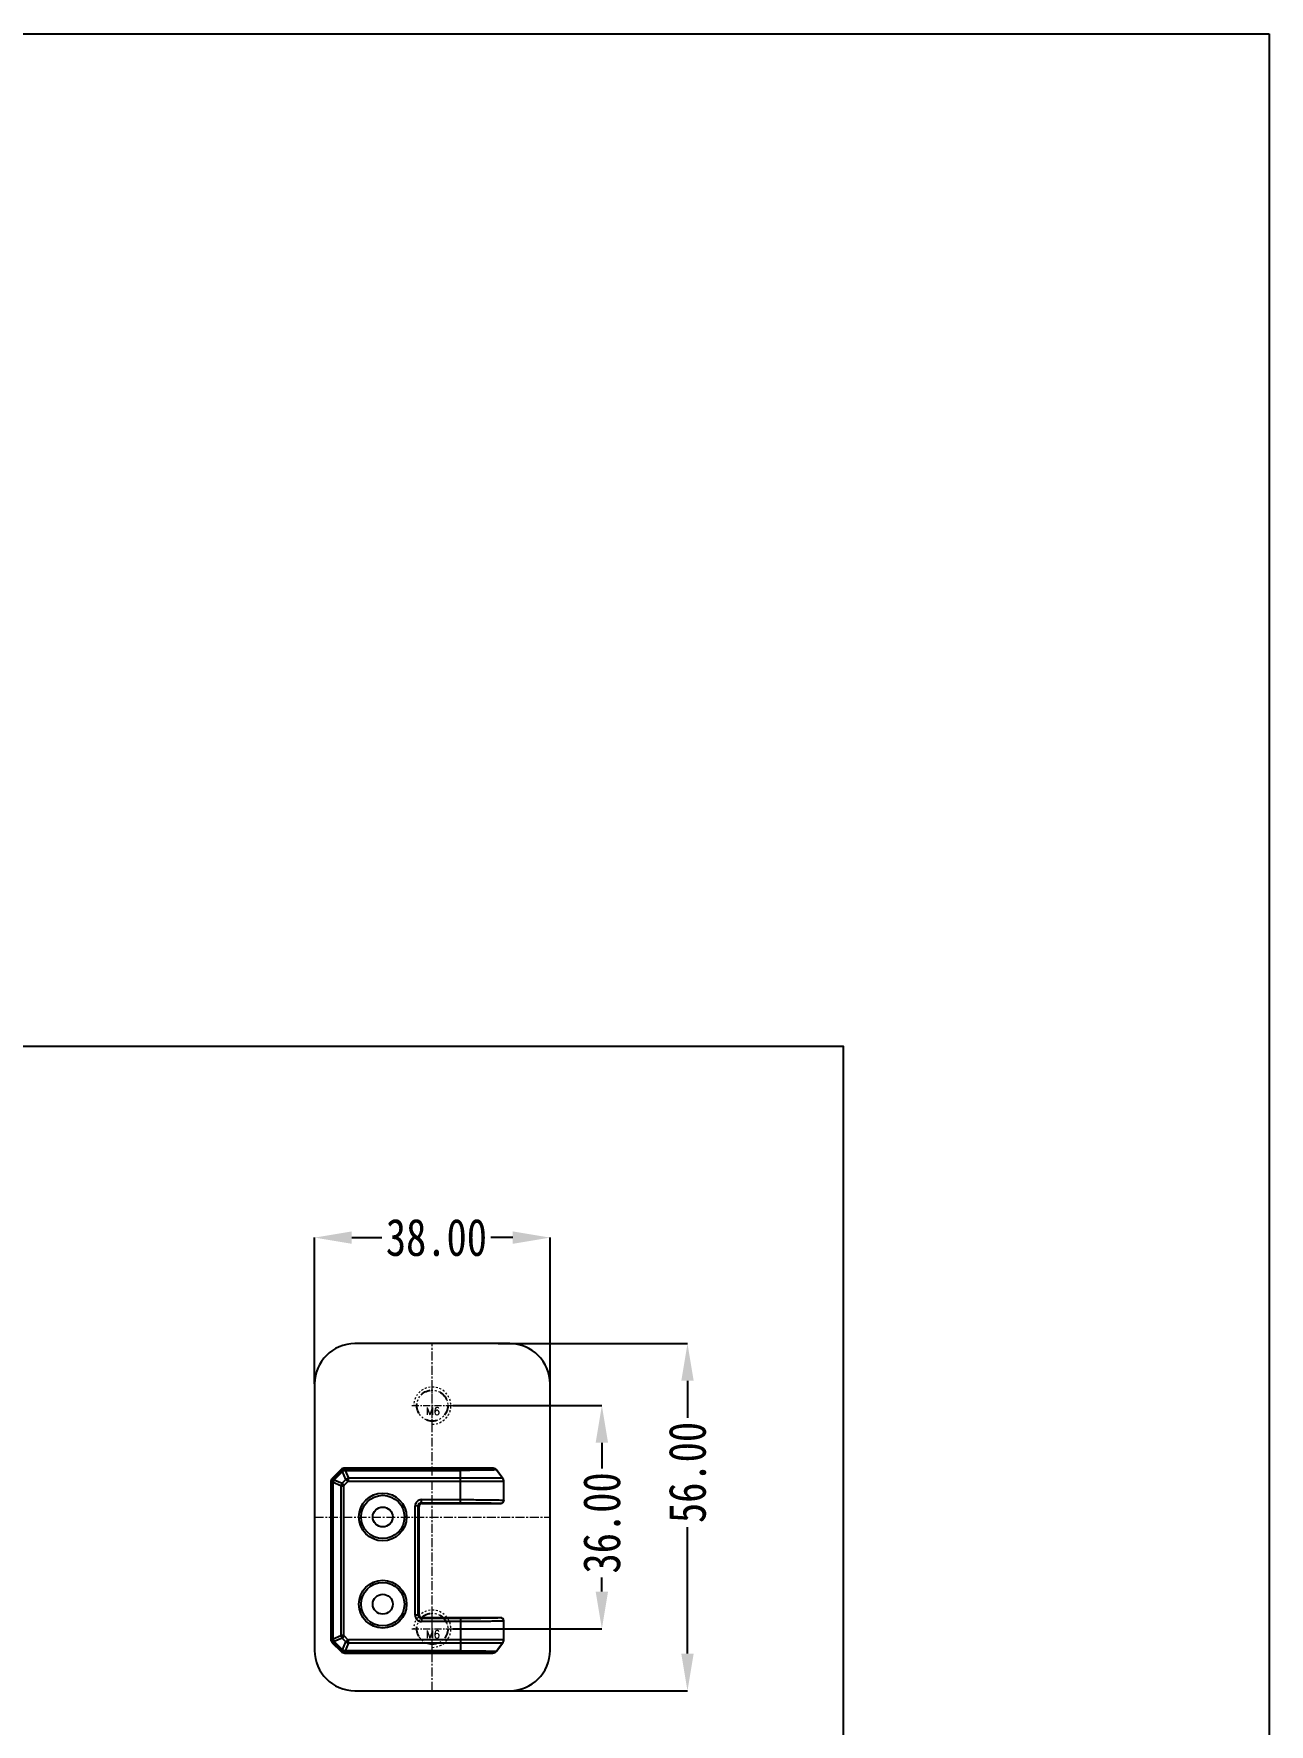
# Model space of a CAD drawing. Header units: millimetres. Extents: x -174 to 1895, y -261 to 458.
# Drawn here: x 1695.6 to 1895, y 185 to 457.7 of the extents above; entities that cross this region are included whole.
import ezdxf

# ---------------------------------------------------------------- set-up
doc = ezdxf.new("R2010")
doc.units = ezdxf.units.MM
doc.header["$LTSCALE"] = 16.335
doc.header["$PDMODE"] = 3
doc.header["$PDSIZE"] = 0.3125
doc.linetypes.add('CENTER', pattern=[0.6, 0.375, -0.075, 0.075, -0.075])
doc.linetypes.add('HIDDEN', pattern=[0.2, 0.1, -0.1])
doc.layers.get('0').update_dxf_attribs({"linetype": 'CONTINUOUS'})
doc.layers.get('Defpoints').update_dxf_attribs({"linetype": 'CONTINUOUS'})
doc.layers.add('center', color=1, linetype='CENTER', lineweight=9)
doc.layers.add('screw', color=33, linetype='CONTINUOUS', lineweight=13)
doc.layers.add('DEFAULT_2', color=8, linetype='HIDDEN')
doc.styles.get("Standard").update_dxf_attribs({"font": 'txt', "width": 0.8})
doc.styles.add('TXT', font='txt.shx', dxfattribs={"bigfont": 'gbcbig.shx'})
doc.dimstyles.get("Standard").update_dxf_attribs({"dimtxt": 0.15625, "dimasz": 0.1875, "dimexe": 0.125, "dimexo": 0.0625, "dimtad": 0, "dimtih": 1, "dimtoh": 1, "dimdsep": 46, "dimtxsty": 'Standard', "dimcen": 0.09, "dimadec": 0, "dimazin": 0, "dimtp": 0.01, "dimtm": 0.01, "dimtfac": 1, "dimtofl": 0, "dimtmove": 0, "dimatfit": 3, "dimfxl": 0, "dimtolj": 1, "dimarcsym": 0})

# ---------------------------------------------------------------- blocks, each defined once
blk = doc.blocks.new('screw_m6_g')
at = {"layer": 'screw', "color": 1, "linetype": 'CENTER', "ltscale": 0.186593}
for p, q in [((0, -3.3), (0, 3.3)), ((-3.3, 0), (3.3, 0))]:
    blk.add_line(p, q, dxfattribs=at)
at = {"layer": 'screw', "linetype": 'HIDDEN', "ltscale": 0.186593}
blk.add_circle((0, 0), 2.5, dxfattribs=at)
at = {"layer": 'screw', "color": 92, "linetype": 'HIDDEN', "ltscale": 0.186593}
blk.add_arc((0, 0), 3, 270, 180, dxfattribs=at)
at = {"layer": 'screw', "color": 6, "style": 'TXT'}
blk.add_text('M6', height=1.2, dxfattribs=at).set_placement((-1.02, -1.5))
blk = doc.blocks.new('*D84')
at = {"color": 6, "lineweight": -2}
for p, q in [((1770.54, 246.43), (1801.08, 246.43)), ((1801.08, 240.43), (1801.08, 234.44)), ((1801.08, 196.42), (1801.08, 216.84)), ((1770.54, 190.42), (1801.08, 190.42))]:
    blk.add_line(p, q, dxfattribs=at)
at = {"color": 6}
for points in [[(1800.08, 240.43), (1802.08, 240.43), (1801.08, 246.43)], [(1800.08, 196.42), (1802.08, 196.42), (1801.08, 190.42)]]:
    blk.add_solid(points, dxfattribs=at)
at = {"layer": 'Defpoints', "color": 0}
for p in [(1770.54, 246.43), (1770.54, 190.42), (1801.08, 190.42)]:
    blk.add_point(p, dxfattribs=at)
at = {"color": 4, "insert": (1801.08, 225.64), "char_height": 6, "attachment_point": 5, "rotation": 90}
blk.add_mtext('\\A1;56.00', dxfattribs=at)
blk = doc.blocks.new('*D85')
at = {"color": 6, "lineweight": -2}
for p, q in [((1740.89, 239.93), (1740.89, 263.53)), ((1746.89, 263.53), (1751.76, 263.53)), ((1772.89, 263.53), (1769.36, 263.53)), ((1778.89, 239.93), (1778.89, 263.53))]:
    blk.add_line(p, q, dxfattribs=at)
at = {"color": 6}
for points in [[(1746.89, 264.53), (1746.89, 262.53), (1740.89, 263.53)], [(1772.89, 264.53), (1772.89, 262.53), (1778.89, 263.53)]]:
    blk.add_solid(points, dxfattribs=at)
at = {"layer": 'Defpoints', "color": 0}
for p in [(1740.89, 263.53), (1740.89, 239.93), (1778.89, 239.93)]:
    blk.add_point(p, dxfattribs=at)
at = {"color": 4, "insert": (1760.56, 263.53), "char_height": 6, "attachment_point": 5}
blk.add_mtext('\\A1;38.00', dxfattribs=at)
blk = doc.blocks.new('*D86')
at = {"color": 6, "lineweight": -2}
for p, q in [((1763.19, 236.43), (1787.26, 236.43)), ((1787.26, 230.43), (1787.26, 226.3)), ((1787.26, 206.42), (1787.26, 208.7)), ((1763.19, 200.42), (1787.26, 200.42))]:
    blk.add_line(p, q, dxfattribs=at)
at = {"color": 6}
for points in [[(1786.26, 230.43), (1788.26, 230.43), (1787.26, 236.43)], [(1786.26, 206.42), (1788.26, 206.42), (1787.26, 200.42)]]:
    blk.add_solid(points, dxfattribs=at)
at = {"layer": 'Defpoints', "color": 0}
for p in [(1763.19, 236.43), (1763.19, 200.42), (1787.26, 200.42)]:
    blk.add_point(p, dxfattribs=at)
at = {"color": 4, "insert": (1787.26, 217.5), "char_height": 6, "attachment_point": 5, "rotation": 90}
blk.add_mtext('\\A1;36.00', dxfattribs=at)

msp = doc.modelspace()

# ---------------------------------------------------------------- linework, layer by layer
at = {"color": 7, "linetype": 'Continuous'}
for p, q in [((1772.394, 246.425), (1747.394, 246.425)), ((1740.894, 239.925), (1740.894, 196.925)), ((1778.894, 196.925), (1778.894, 239.925)), ((1745.778, 226.345), (1745.778, 226.25)), ((1769.661, 226.345), (1745.778, 226.345)), ((1743.507, 224.074), (1743.507, 198.776)), ((1743.507, 224.074), (1743.602, 224.074)), ((1743.602, 224.025), (1743.602, 198.825)), ((1743.602, 224.025), (1743.871, 224.025)), ((1745.177, 226.096), (1743.756, 224.674)), ((1743.756, 224.674), (1743.823, 224.608)), ((1743.759, 224.025), (1743.759, 198.825)), ((1745.21, 225.995), (1743.857, 224.642)), ((1743.857, 224.642), (1744.047, 224.452)), ((1743.871, 198.825), (1743.871, 224.025)), ((1745.147, 223.497), (1743.871, 224.025)), ((1745.321, 225.883), (1743.969, 224.53)), ((1744.047, 224.452), (1745.4, 225.804)), ((1744.047, 224.452), (1745.324, 223.923)), ((1745.177, 226.096), (1745.244, 226.029)), ((1745.21, 225.995), (1745.4, 225.804)), ((1745.929, 224.528), (1745.324, 223.923)), ((1745.665, 223.582), (1745.324, 223.923)), ((1745.929, 224.528), (1745.4, 225.804)), ((1746.27, 224.187), (1745.665, 223.582)), ((1745.827, 226.25), (1745.826, 225.981)), ((1764.457, 226.092), (1745.826, 226.092)), ((1745.826, 225.981), (1746.355, 224.704)), ((1745.826, 225.981), (1764.457, 225.981)), ((1764.457, 226.25), (1745.827, 226.25)), ((1745.929, 224.528), (1746.27, 224.187)), ((1746.355, 224.222), (1746.355, 224.704)), ((1771.239, 224.704), (1746.355, 224.704)), ((1746.355, 224.222), (1771.419, 224.222)), ((1764.457, 220.757), (1764.457, 226.092)), ((1771.291, 224.674), (1770.264, 226.043)), ((1771.425, 221.162), (1771.425, 224.222)), ((1771.441, 221.146), (1771.441, 224.222)), ((1745.147, 223.497), (1745.147, 199.354)), ((1745.147, 223.497), (1745.63, 223.497)), ((1745.63, 199.354), (1745.63, 223.497)), ((1758.139, 220.757), (1758.139, 221.26)), ((1758.139, 221.26), (1764.457, 221.26)), ((1771.425, 221.162), (1771.441, 221.146)), ((1757.135, 202.595), (1757.135, 220.255)), ((1757.637, 220.255), (1757.135, 220.255)), ((1757.637, 202.595), (1757.637, 220.255)), ((1757.637, 220.255), (1757.751, 220.141)), ((1757.751, 202.709), (1757.751, 220.141)), ((1758.139, 220.757), (1764.457, 220.757)), ((1758.139, 220.757), (1758.254, 220.643)), ((1758.254, 220.643), (1770.939, 220.643)), ((1770.923, 220.66), (1770.939, 220.643)), ((1757.637, 202.595), (1757.135, 202.595)), ((1757.637, 202.595), (1757.751, 202.709)), ((1758.139, 202.093), (1758.254, 202.207)), ((1758.139, 202.093), (1758.139, 201.59)), ((1764.457, 202.093), (1758.139, 202.093)), ((1770.939, 202.207), (1758.254, 202.207)), ((1764.457, 202.093), (1764.457, 196.758)), ((1770.939, 202.207), (1770.923, 202.191)), ((1743.871, 198.825), (1745.147, 199.354)), ((1745.63, 199.354), (1745.147, 199.354)), ((1745.324, 198.927), (1745.665, 199.268)), ((1745.665, 199.268), (1746.27, 198.663)), ((1764.457, 201.59), (1758.139, 201.59)), ((1771.419, 198.628), (1771.419, 201.688)), ((1771.441, 201.705), (1771.425, 201.688)), ((1771.441, 198.628), (1771.441, 201.705)), ((1743.507, 198.776), (1743.602, 198.776)), ((1743.602, 198.825), (1743.871, 198.825)), ((1743.756, 198.176), (1743.823, 198.243)), ((1743.756, 198.176), (1745.177, 196.754)), ((1743.857, 198.208), (1744.047, 198.398)), ((1743.857, 198.208), (1745.21, 196.856)), ((1743.969, 198.32), (1745.321, 196.967)), ((1745.324, 198.927), (1744.047, 198.398)), ((1745.4, 197.046), (1744.047, 198.398)), ((1745.177, 196.754), (1745.244, 196.821)), ((1745.21, 196.856), (1745.4, 197.046)), ((1745.324, 198.927), (1745.929, 198.322)), ((1745.4, 197.046), (1745.929, 198.322)), ((1745.778, 196.506), (1745.778, 196.6)), ((1745.778, 196.506), (1769.661, 196.506)), ((1746.355, 198.146), (1745.826, 196.869)), ((1745.827, 196.6), (1745.826, 196.869)), ((1764.457, 196.869), (1745.826, 196.869)), ((1745.826, 196.758), (1764.457, 196.758)), ((1745.827, 196.6), (1764.457, 196.6)), ((1746.27, 198.663), (1745.929, 198.322)), ((1746.355, 198.146), (1746.355, 198.628)), ((1771.419, 198.628), (1746.355, 198.628)), ((1746.355, 198.146), (1771.239, 198.146)), ((1770.264, 196.807), (1771.291, 198.176)), ((1747.394, 190.425), (1772.394, 190.425))]:
    msp.add_line(p, q, dxfattribs=at)
for points in [[(-173.858, 457.734), (1894.972, 457.734), (1894.972, -81.662), (-173.858, -81.662)], [(1556.804, 294.44), (1826.225, 294.44), (1826.225, 36.285), (1556.804, 36.285)]]:
    msp.add_lwpolyline(points, close=True)
for centre, radius in [((1751.894, 218.46), 3.851), ((1751.894, 218.46), 3.495), ((1751.894, 218.46), 1.608), ((1751.894, 204.39), 3.851), ((1751.894, 204.39), 3.495), ((1751.894, 204.39), 1.608)]:
    msp.add_circle(centre, radius, dxfattribs=at)
for centre, radius, start, end in [((1747.394, 239.925), 6.5, 90, 180), ((1772.394, 239.925), 6.5, 0, 90), ((1745.778, 225.495), 0.849, 90, 135), ((1744.357, 224.074), 0.849, 135, 180), ((1744.357, 224.073), 0.756, 134.99154, 180.00836), ((1725.406, 224.025), 18.196, 0.00071, 0.15356), ((1702.977, 224.025), 40.782, 0.0001, 0.15311), ((1730.99, 237.509), 18.197, 314.84638, 314.99922), ((1746.025, 223.579), 2.2, 162.22415, 168.29214), ((1715.128, 253.371), 40.786, 314.84688, 314.99985), ((1745.887, 223.244), 2.201, 146.70929, 152.77426), ((1732.343, 238.861), 18.196, 315.0007, 315.15356), ((1745.779, 225.495), 0.756, 89.99166, 135.00849), ((1716.484, 254.721), 40.782, 315.00009, 315.15311), ((1746.608, 223.965), 2.2, 117.22416, 123.29214), ((1746.273, 223.826), 2.201, 101.70929, 107.77426), ((1745.827, 266.879), 40.786, 269.84688, 269.99985), ((1745.827, 244.447), 18.197, 269.84638, 269.99922), ((1770.688, 224.222), 0.754, 0, 36.8699), ((1758.139, 220.255), 1.005, 89.99687, 180.00313), ((1770.922, 221.162), 0.503, 270.02749, 359.97251), ((1758.139, 220.255), 0.502, 89.9722, 180.0278), ((1758.139, 202.595), 1.005, 179.99687, 270.00313), ((1758.139, 202.595), 0.502, 179.9722, 270.0278), ((1770.922, 201.688), 0.503, 0.02749, 89.97251), ((1747.394, 196.925), 6.5, 180, 270), ((1744.357, 198.776), 0.849, 180, 225), ((1744.357, 198.777), 0.756, 179.99166, 225.00849), ((1725.405, 198.825), 18.197, 359.84638, 359.99922), ((1702.973, 198.825), 40.786, 359.84688, 359.99985), ((1730.991, 185.341), 18.196, 45.0007, 45.15356), ((1746.026, 199.272), 2.201, 191.70929, 197.77426), ((1715.131, 169.482), 40.782, 45.00009, 45.15311), ((1745.886, 199.606), 2.2, 207.22416, 213.29214), ((1745.778, 197.355), 0.849, 225, 270), ((1732.342, 183.988), 18.197, 44.84638, 44.99922), ((1745.779, 197.356), 0.756, 224.99154, 270.00836), ((1716.481, 168.127), 40.786, 44.84688, 44.99985), ((1746.608, 198.886), 2.201, 236.70929, 242.77426), ((1746.273, 199.023), 2.2, 252.22415, 258.29214), ((1745.827, 155.975), 40.782, 90.0001, 90.15311), ((1745.827, 178.404), 18.196, 90.00071, 90.15356), ((1770.688, 198.628), 0.754, 323.1301, 0), ((1772.394, 196.925), 6.5, 270, 0)]:
    msp.add_arc(centre, radius, start, end, dxfattribs=at)
for centre, major_axis, start_param, end_param in [((1770.939, 221.146), (-0.355, 0.355), 2.3563468, 3.9268385), ((1758.254, 220.141), (-0.355, 0.355), -0.7852459, 0.7852459), ((1758.254, 202.71), (-0.355, -0.355), -0.7852459, 0.7852459), ((1770.939, 201.704), (0.355, 0.355), -0.7852459, 0.7852459)]:
    msp.add_ellipse(centre, major_axis=major_axis, ratio=0.9996955, start_param=start_param, end_param=end_param, dxfattribs=at)
for points, knots in [([(1769.661, 226.345), (1769.776, 226.345), (1770.009, 226.287), (1770.195, 226.135), (1770.264, 226.043)], [0, 0, 0, 0, 0.4999754, 1, 1, 1, 1]), ([(1743.602, 224.074), (1743.602, 224.08), (1743.617, 224.095), (1743.669, 224.117), (1743.72, 224.128), (1743.759, 224.134)], [0, 0, 0, 0, 0.1163218, 0.3169354, 1, 1, 1, 1]), ([(1743.621, 224.245), (1743.625, 224.246), (1743.639, 224.241), (1743.669, 224.236), (1743.717, 224.225), (1743.754, 224.217), (1743.775, 224.212)], [0, 0, 0, 0, 0.0743893, 0.2706234, 0.5827118, 1, 1, 1, 1]), ([(1743.715, 224.472), (1743.718, 224.469), (1743.731, 224.463), (1743.755, 224.445), (1743.797, 224.419), (1743.829, 224.399), (1743.848, 224.387)], [0, 0, 0, 0, 0.0743797, 0.2706148, 0.5827078, 1, 1, 1, 1]), ([(1743.775, 224.212), (1743.787, 224.215), (1743.839, 224.228), (1743.89, 224.238), (1743.93, 224.244)], [0, 0, 0, 0, 0.236885, 1, 1, 1, 1]), ([(1743.823, 224.608), (1743.819, 224.602), (1743.819, 224.582), (1743.84, 224.529), (1743.869, 224.486), (1743.892, 224.453)], [0, 0, 0, 0, 0.1162579, 0.3168669, 1, 1, 1, 1]), ([(1743.935, 224.255), (1743.927, 224.266), (1743.896, 224.309), (1743.867, 224.353), (1743.848, 224.387)], [0, 0, 0, 0, 0.2615546, 1, 1, 1, 1]), ([(1745.244, 226.029), (1745.249, 226.033), (1745.27, 226.033), (1745.323, 226.012), (1745.366, 225.983), (1745.398, 225.96)], [0, 0, 0, 0, 0.1163218, 0.3169354, 1, 1, 1, 1]), ([(1745.379, 226.136), (1745.382, 226.134), (1745.389, 226.121), (1745.407, 226.096), (1745.432, 226.055), (1745.453, 226.023), (1745.465, 226.004)], [0, 0, 0, 0, 0.0743786, 0.2706132, 0.5827061, 1, 1, 1, 1]), ([(1745.465, 226.004), (1745.475, 225.998), (1745.521, 225.97), (1745.564, 225.941), (1745.597, 225.917)], [0, 0, 0, 0, 0.2368912, 1, 1, 1, 1]), ([(1745.606, 226.23), (1745.606, 226.226), (1745.611, 226.212), (1745.615, 226.183), (1745.627, 226.135), (1745.635, 226.098), (1745.64, 226.077)], [0, 0, 0, 0, 0.0743888, 0.2706219, 0.5827097, 1, 1, 1, 1]), ([(1745.608, 225.922), (1745.61, 225.935), (1745.619, 225.987), (1745.63, 226.039), (1745.64, 226.077)], [0, 0, 0, 0, 0.2615631, 1, 1, 1, 1]), ([(1745.778, 226.25), (1745.771, 226.249), (1745.757, 226.235), (1745.735, 226.182), (1745.724, 226.131), (1745.718, 226.092)], [0, 0, 0, 0, 0.1162579, 0.3168669, 1, 1, 1, 1]), ([(1764.457, 226.25), (1764.455, 226.246), (1764.457, 226.232), (1764.455, 226.201), (1764.457, 226.152), (1764.457, 226.114), (1764.457, 226.092)], [0, 0, 0, 0, 0.0743609, 0.2705966, 0.5827095, 1, 1, 1, 1]), ([(1769.389, 226.307), (1769.121, 226.296), (1768.465, 226.28), (1766.821, 226.255), (1765.445, 226.25), (1764.457, 226.25)], [0, 0, 0, 0, 0.1632933, 0.3986384, 1, 1, 1, 1]), ([(1769.315, 226.139), (1768.621, 226.12), (1767.001, 226.099), (1765.382, 226.092), (1764.457, 226.092)], [0, 0, 0, 0, 0.4287103, 1, 1, 1, 1]), ([(1769.635, 226.03), (1768.917, 226.008), (1767.191, 225.989), (1765.465, 225.981), (1764.457, 225.981)], [0, 0, 0, 0, 0.4157753, 1, 1, 1, 1]), ([(1769.757, 226.154), (1769.725, 226.153), (1769.577, 226.147), (1769.43, 226.142), (1769.315, 226.139)], [0, 0, 0, 0, 0.219284, 1, 1, 1, 1]), ([(1769.993, 226.043), (1769.967, 226.042), (1769.848, 226.036), (1769.728, 226.032), (1769.635, 226.03)], [0, 0, 0, 0, 0.2159932, 1, 1, 1, 1]), ([(1770.05, 226.17), (1770.03, 226.169), (1769.933, 226.162), (1769.835, 226.157), (1769.757, 226.154)], [0, 0, 0, 0, 0.2002695, 1, 1, 1, 1]), ([(1770.218, 226.056), (1770.203, 226.055), (1770.128, 226.049), (1770.053, 226.045), (1769.993, 226.043)], [0, 0, 0, 0, 0.1930384, 1, 1, 1, 1]), ([(1770.077, 226.164), (1770.075, 226.165), (1770.066, 226.168), (1770.056, 226.171), (1770.05, 226.17)], [0, 0, 0, 0, 0.3109563, 1, 1, 1, 1]), ([(1764.457, 221.26), (1765.276, 221.26), (1766.811, 221.255), (1768.636, 221.24), (1769.874, 221.219), (1770.564, 221.204), (1771.059, 221.186), (1771.323, 221.173), (1771.419, 221.162)], [0, 0, 0, 0, 0.3528588, 0.6612761, 0.7863164, 0.8863986, 0.9583715, 1, 1, 1, 1]), ([(1771.419, 221.162), (1771.419, 221.034), (1771.313, 220.769), (1771.049, 220.66), (1770.922, 220.66)], [0, 0, 0, 0, 0.5018031, 1, 1, 1, 1]), ([(1764.457, 220.757), (1765.218, 220.757), (1766.644, 220.753), (1768.339, 220.737), (1769.489, 220.717), (1770.129, 220.701), (1770.589, 220.683), (1770.834, 220.67), (1770.923, 220.66)], [0, 0, 0, 0, 0.3529728, 0.6614446, 0.7864761, 0.8865212, 0.9584286, 1, 1, 1, 1]), ([(1770.923, 202.191), (1770.834, 202.18), (1770.589, 202.167), (1770.129, 202.149), (1769.489, 202.133), (1768.339, 202.113), (1766.643, 202.097), (1765.218, 202.093), (1764.457, 202.093)], [0, 0, 0, 0, 0.0415939, 0.113521, 0.2135864, 0.3386199, 0.6470582, 1, 1, 1, 1]), ([(1771.419, 201.688), (1771.419, 201.816), (1771.313, 202.081), (1771.049, 202.19), (1770.922, 202.191)], [0, 0, 0, 0, 0.5018031, 1, 1, 1, 1]), ([(1771.419, 201.688), (1771.323, 201.677), (1771.059, 201.664), (1770.564, 201.646), (1769.874, 201.631), (1768.636, 201.611), (1766.811, 201.595), (1765.276, 201.59), (1764.457, 201.59)], [0, 0, 0, 0, 0.0416363, 0.1136267, 0.2137276, 0.3387707, 0.6471612, 1, 1, 1, 1]), ([(1743.602, 198.776), (1743.602, 198.77), (1743.617, 198.755), (1743.669, 198.733), (1743.72, 198.722), (1743.759, 198.716)], [0, 0, 0, 0, 0.1162579, 0.3168669, 1, 1, 1, 1]), ([(1743.621, 198.605), (1743.625, 198.604), (1743.639, 198.609), (1743.669, 198.614), (1743.717, 198.625), (1743.754, 198.633), (1743.775, 198.638)], [0, 0, 0, 0, 0.0743888, 0.2706219, 0.5827097, 1, 1, 1, 1]), ([(1743.715, 198.378), (1743.718, 198.381), (1743.731, 198.387), (1743.755, 198.405), (1743.797, 198.431), (1743.829, 198.451), (1743.848, 198.463)], [0, 0, 0, 0, 0.0743786, 0.2706132, 0.5827061, 1, 1, 1, 1]), ([(1743.93, 198.606), (1743.917, 198.608), (1743.865, 198.617), (1743.813, 198.628), (1743.775, 198.638)], [0, 0, 0, 0, 0.2615631, 1, 1, 1, 1]), ([(1743.823, 198.243), (1743.819, 198.248), (1743.819, 198.268), (1743.84, 198.321), (1743.869, 198.365), (1743.892, 198.397)], [0, 0, 0, 0, 0.1163218, 0.3169354, 1, 1, 1, 1]), ([(1743.848, 198.463), (1743.854, 198.474), (1743.881, 198.519), (1743.911, 198.563), (1743.935, 198.595)], [0, 0, 0, 0, 0.2368912, 1, 1, 1, 1]), ([(1745.244, 196.821), (1745.249, 196.817), (1745.27, 196.817), (1745.323, 196.838), (1745.366, 196.867), (1745.398, 196.89)], [0, 0, 0, 0, 0.1162579, 0.3168669, 1, 1, 1, 1]), ([(1745.379, 196.714), (1745.383, 196.716), (1745.389, 196.729), (1745.407, 196.754), (1745.432, 196.796), (1745.453, 196.828), (1745.465, 196.846)], [0, 0, 0, 0, 0.0743797, 0.2706148, 0.5827078, 1, 1, 1, 1]), ([(1745.597, 196.933), (1745.586, 196.925), (1745.543, 196.894), (1745.498, 196.866), (1745.465, 196.846)], [0, 0, 0, 0, 0.2615546, 1, 1, 1, 1]), ([(1745.606, 196.62), (1745.606, 196.624), (1745.611, 196.638), (1745.615, 196.667), (1745.627, 196.715), (1745.635, 196.752), (1745.64, 196.774)], [0, 0, 0, 0, 0.0743893, 0.2706234, 0.5827118, 1, 1, 1, 1]), ([(1745.64, 196.774), (1745.636, 196.786), (1745.624, 196.837), (1745.614, 196.889), (1745.608, 196.929)], [0, 0, 0, 0, 0.236885, 1, 1, 1, 1]), ([(1745.778, 196.6), (1745.771, 196.601), (1745.757, 196.615), (1745.735, 196.668), (1745.724, 196.719), (1745.718, 196.758)], [0, 0, 0, 0, 0.1163218, 0.3169354, 1, 1, 1, 1]), ([(1764.457, 196.6), (1764.455, 196.604), (1764.457, 196.619), (1764.455, 196.649), (1764.457, 196.698), (1764.457, 196.736), (1764.457, 196.758)], [0, 0, 0, 0, 0.0743608, 0.2705964, 0.5827092, 1, 1, 1, 1]), ([(1764.457, 196.869), (1765.465, 196.869), (1767.191, 196.861), (1768.917, 196.842), (1769.635, 196.82)], [0, 0, 0, 0, 0.5842278, 1, 1, 1, 1]), ([(1764.457, 196.758), (1765.382, 196.758), (1767.001, 196.751), (1768.621, 196.73), (1769.315, 196.711)], [0, 0, 0, 0, 0.5712895, 1, 1, 1, 1]), ([(1764.457, 196.6), (1765.445, 196.6), (1766.821, 196.595), (1768.465, 196.57), (1769.121, 196.554), (1769.389, 196.543)], [0, 0, 0, 0, 0.6013631, 0.8367079, 1, 1, 1, 1]), ([(1769.315, 196.711), (1769.356, 196.71), (1769.504, 196.706), (1769.651, 196.7), (1769.757, 196.696)], [0, 0, 0, 0, 0.280287, 1, 1, 1, 1]), ([(1769.635, 196.82), (1769.668, 196.819), (1769.788, 196.816), (1769.907, 196.811), (1769.993, 196.807)], [0, 0, 0, 0, 0.2836397, 1, 1, 1, 1]), ([(1770.264, 196.807), (1770.195, 196.715), (1770.009, 196.563), (1769.776, 196.506), (1769.661, 196.506)], [0, 0, 0, 0, 0.5000246, 1, 1, 1, 1]), ([(1769.757, 196.696), (1769.786, 196.695), (1769.884, 196.69), (1769.982, 196.685), (1770.05, 196.68)], [0, 0, 0, 0, 0.299253, 1, 1, 1, 1]), ([(1769.993, 196.807), (1770.005, 196.807), (1770.05, 196.805), (1770.095, 196.802), (1770.128, 196.8)], [0, 0, 0, 0, 0.2757331, 1, 1, 1, 1]), ([(1770.128, 196.8), (1770.136, 196.8), (1770.166, 196.798), (1770.196, 196.796), (1770.218, 196.794)], [0, 0, 0, 0, 0.2823726, 1, 1, 1, 1])]:
    msp.add_open_spline(points, degree=3, knots=knots, dxfattribs=at)
for points in [[(1743.775, 224.212), (1743.765, 224.188), (1743.759, 224.161), (1743.759, 224.134)], [(1743.848, 224.387), (1743.815, 224.333), (1743.79, 224.273), (1743.775, 224.212)], [(1743.892, 224.453), (1743.873, 224.435), (1743.858, 224.412), (1743.848, 224.387)], [(1745.324, 223.923), (1745.239, 223.794), (1745.179, 223.647), (1745.147, 223.497)], [(1745.465, 226.004), (1745.44, 225.994), (1745.417, 225.979), (1745.398, 225.96)], [(1745.64, 226.077), (1745.578, 226.061), (1745.519, 226.036), (1745.465, 226.004)], [(1745.718, 226.092), (1745.691, 226.092), (1745.664, 226.087), (1745.64, 226.076)], [(1746.355, 224.704), (1746.205, 224.673), (1746.057, 224.612), (1745.929, 224.528)], [(1746.355, 224.222), (1746.324, 224.222), (1746.292, 224.208), (1746.27, 224.187)], [(1745.665, 223.582), (1745.643, 223.56), (1745.63, 223.527), (1745.63, 223.497)], [(1745.147, 199.354), (1745.179, 199.203), (1745.24, 199.056), (1745.324, 198.927)], [(1745.63, 199.354), (1745.63, 199.323), (1745.643, 199.29), (1745.665, 199.268)], [(1743.759, 198.716), (1743.759, 198.689), (1743.765, 198.663), (1743.775, 198.638)], [(1743.775, 198.638), (1743.791, 198.577), (1743.815, 198.517), (1743.848, 198.463)], [(1743.848, 198.463), (1743.858, 198.439), (1743.873, 198.415), (1743.892, 198.397)], [(1745.398, 196.89), (1745.417, 196.871), (1745.44, 196.856), (1745.465, 196.846)], [(1745.465, 196.846), (1745.519, 196.814), (1745.578, 196.789), (1745.64, 196.774)], [(1745.64, 196.774), (1745.664, 196.764), (1745.691, 196.758), (1745.718, 196.758)], [(1745.929, 198.322), (1746.057, 198.238), (1746.205, 198.177), (1746.355, 198.146)], [(1746.27, 198.663), (1746.292, 198.642), (1746.324, 198.628), (1746.355, 198.628)]]:
    msp.add_open_spline(points, degree=3, dxfattribs=at)
at = {"layer": 'center', "color": 1, "linetype": 'CENTER', "ltscale": 0.236351}
for p, q in [((1759.894, 190.425), (1759.894, 246.425)), ((1740.894, 218.425), (1778.894, 218.425))]:
    msp.add_line(p, q, dxfattribs=at)
at = {"layer": 'DEFAULT_2', "color": 8, "linetype": 'HIDDEN'}
for p, q in [((1769.661, 226.345), (1769.661, 226.322)), ((1770.568, 225.6), (1770.243, 226.033)), ((1770.264, 226.043), (1770.251, 226.033)), ((1770.575, 225.6), (1770.251, 226.033)), ((1771.239, 224.704), (1770.568, 225.6)), ((1771.245, 224.704), (1770.575, 225.6)), ((1771.291, 224.674), (1771.277, 224.664)), ((1771.441, 224.222), (1771.425, 224.222)), ((1771.419, 221.162), (1771.425, 221.162)), ((1771.425, 201.688), (1771.419, 201.688)), ((1769.661, 196.506), (1769.661, 196.528)), ((1770.243, 196.817), (1770.583, 197.27)), ((1770.251, 196.817), (1770.59, 197.27)), ((1770.264, 196.807), (1770.251, 196.817)), ((1770.583, 197.27), (1771.239, 198.146)), ((1770.59, 197.27), (1771.245, 198.146)), ((1771.291, 198.176), (1771.277, 198.186)), ((1771.441, 198.628), (1771.425, 198.628))]:
    msp.add_line(p, q, dxfattribs=at)
for centre in [(1759.894, 236.425), (1759.894, 200.425)]:
    msp.add_circle(centre, 2.5, dxfattribs=at)
for centre, radius, start, end in [((1769.667, 225.607), 0.715, 79.7988, 90.47836), ((1769.66, 225.573), 0.75, 53.83162, 79.76121), ((1770.695, 224.223), 0.73, 359.99752, 37.1925), ((1769.814, 197.164), 0.548, 308.54583, 317.46927), ((1772.52, 197.19), 1.593, 141.29034, 143.13946), ((1770.695, 198.628), 0.73, 322.81141, 359.99862), ((1770.717, 198.628), 0.702, 356.19165, 0.00083)]:
    msp.add_arc(centre, radius, start, end, dxfattribs=at)
for points, knots in [([(1769.661, 226.322), (1769.643, 226.321), (1769.552, 226.315), (1769.461, 226.311), (1769.389, 226.307)], [0, 0, 0, 0, 0.2002894, 1, 1, 1, 1]), ([(1769.661, 226.322), (1769.766, 226.322), (1769.911, 226.28), (1770.023, 226.194), (1770.05, 226.17)], [0, 0, 0, 0, 0.7465062, 1, 1, 1, 1]), ([(1770.218, 226.056), (1770.205, 226.07), (1770.163, 226.111), (1770.115, 226.148), (1770.077, 226.164)], [0, 0, 0, 0, 0.3042394, 1, 1, 1, 1]), ([(1770.251, 226.033), (1770.219, 226.075), (1770.171, 226.126), (1770.117, 226.169), (1770.103, 226.179)], [0, 0, 0, 0, 0.7585155, 1, 1, 1, 1]), ([(1770.243, 226.033), (1770.241, 226.036), (1770.233, 226.045), (1770.224, 226.052), (1770.218, 226.056)], [0, 0, 0, 0, 0.3661619, 1, 1, 1, 1]), ([(1771.341, 224.542), (1771.334, 224.555), (1771.303, 224.611), (1771.268, 224.665), (1771.239, 224.704)], [0, 0, 0, 0, 0.2372226, 1, 1, 1, 1]), ([(1771.277, 224.664), (1771.275, 224.666), (1771.264, 224.68), (1771.254, 224.693), (1771.245, 224.704)], [0, 0, 0, 0, 0.1834435, 1, 1, 1, 1]), ([(1771.419, 224.222), (1771.419, 224.251), (1771.412, 224.361), (1771.379, 224.47), (1771.341, 224.542)], [0, 0, 0, 0, 0.2588081, 1, 1, 1, 1]), ([(1769.389, 196.543), (1769.416, 196.541), (1769.507, 196.537), (1769.598, 196.533), (1769.661, 196.528)], [0, 0, 0, 0, 0.299232, 1, 1, 1, 1]), ([(1769.661, 196.528), (1769.766, 196.528), (1769.911, 196.57), (1770.023, 196.656), (1770.05, 196.68)], [0, 0, 0, 0, 0.7465063, 1, 1, 1, 1]), ([(1769.661, 196.528), (1769.777, 196.527), (1769.936, 196.565), (1770.07, 196.647), (1770.103, 196.672)], [0, 0, 0, 0, 0.7385456, 1, 1, 1, 1]), ([(1770.05, 196.68), (1770.065, 196.679), (1770.103, 196.698), (1770.136, 196.72), (1770.155, 196.736)], [0, 0, 0, 0, 0.3668628, 1, 1, 1, 1]), ([(1770.103, 196.672), (1770.117, 196.681), (1770.171, 196.724), (1770.219, 196.775), (1770.251, 196.817)], [0, 0, 0, 0, 0.2414756, 1, 1, 1, 1]), ([(1770.218, 196.794), (1770.219, 196.795), (1770.229, 196.802), (1770.238, 196.81), (1770.243, 196.817)], [0, 0, 0, 0, 0.1787998, 1, 1, 1, 1]), ([(1771.239, 198.146), (1771.249, 198.159), (1771.286, 198.211), (1771.318, 198.266), (1771.341, 198.308)], [0, 0, 0, 0, 0.258596, 1, 1, 1, 1]), ([(1771.341, 198.308), (1771.351, 198.328), (1771.391, 198.415), (1771.413, 198.509), (1771.417, 198.581)], [0, 0, 0, 0, 0.2389667, 1, 1, 1, 1])]:
    msp.add_open_spline(points, degree=3, knots=knots, dxfattribs=at)
for points in [[(1770.103, 226.179), (1770.148, 226.145), (1770.187, 226.103), (1770.218, 226.056)], [(1771.277, 224.664), (1771.304, 224.627), (1771.326, 224.585), (1771.341, 224.542)], [(1770.103, 196.672), (1770.148, 196.705), (1770.187, 196.747), (1770.218, 196.794)], [(1771.277, 198.186), (1771.304, 198.223), (1771.326, 198.265), (1771.341, 198.308)]]:
    msp.add_open_spline(points, degree=3, dxfattribs=at)

# ---------------------------------------------------------------- block references
at = {"layer": 'screw'}
for p in [(1759.894, 236.425), (1759.894, 200.425)]:
    msp.add_blockref('screw_m6_g', p, dxfattribs=at)

# ---------------------------------------------------------------- dimensions: what is measured, and where the dimension line sits
dim = msp.add_linear_dim(base=(1740.894, 263.526), p1=(1778.894, 239.925), p2=(1740.894, 239.925), dimstyle='Standard', override={"dimtxt": 6, "dimasz": 6, "dimexe": 0, "dimexo": 0, "dimgap": 0, "dimtih": 0, "dimtoh": 0, "dimzin": 0, "dimcen": 0, "dimclrd": 6, "dimclre": 6, "dimclrt": 4, "dimtp": 0, "dimtm": 0, "dimtzin": 0})
dim.commit()
dim.dimension.update_dxf_attribs({"geometry": '*D85', "text_midpoint": (1760.56, 263.526), "dimtype": 160})
for base, p1, p2, picture, middle in [((1801.08, 190.425), (1770.536, 246.425), (1770.536, 190.425), '*D84', (1801.08, 225.639)), ((1787.257, 200.425), (1763.194, 236.425), (1763.194, 200.425), '*D86', (1787.257, 217.504))]:
    dim = msp.add_linear_dim(base=base, p1=p1, p2=p2, angle=90, dimstyle='Standard', override={"dimtxt": 6, "dimasz": 6, "dimexe": 0, "dimexo": 0, "dimgap": 0, "dimtih": 0, "dimtoh": 0, "dimzin": 0, "dimcen": 0, "dimclrd": 6, "dimclre": 6, "dimclrt": 4, "dimtp": 0, "dimtm": 0, "dimtzin": 0})
    dim.commit()
    dim.dimension.update_dxf_attribs({"geometry": picture, "text_midpoint": middle, "dimtype": 160})

doc.saveas('drawing.dxf')
